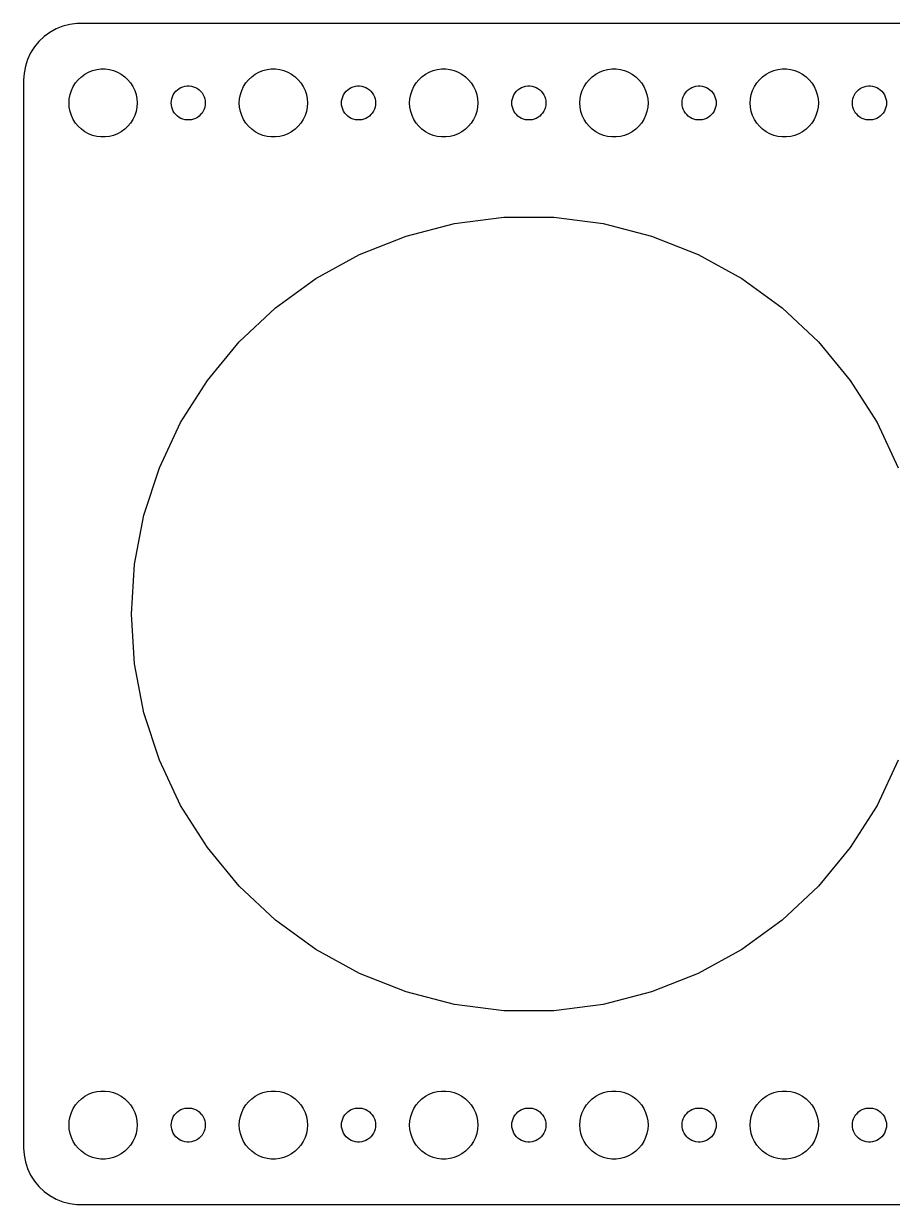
# Model space of a CAD drawing. Header units: metres. Extents: x -157 to 157, y 62 to 280.
# Drawn here: x -157 to -80.5, y 176 to 280 of the extents above; entities that cross this region are included whole.
import ezdxf

# ---------------------------------------------------------------- set-up
doc = ezdxf.new("R2010")
doc.units = ezdxf.units.M

msp = doc.modelspace()

# ---------------------------------------------------------------- linework, layer by layer
for p, q in [((-153.545, 279.755), (-154.129, 279.524)), ((-152.937, 279.911), (-153.545, 279.755)), ((-152.314, 279.99), (-152.937, 279.911)), ((152.314, 279.99), (-152.314, 279.99)), ((-155.187, 278.853), (-155.645, 278.423)), ((-154.679, 279.222), (-155.187, 278.853)), ((-154.129, 279.524), (-154.679, 279.222)), ((-156.045, 277.939), (-156.382, 277.409)), ((-155.645, 278.423), (-156.045, 277.939)), ((-156.649, 276.841), (-156.843, 276.243)), ((-156.382, 277.409), (-156.649, 276.841)), ((-156.961, 275.627), (-157, 275)), ((-156.843, 276.243), (-156.961, 275.627)), ((-151.607, 275.533), (-151.277, 275.714)), ((-151.277, 275.714), (-150.927, 275.853)), ((-150.927, 275.853), (-150.562, 275.947)), ((-150.562, 275.947), (-150.188, 275.994)), ((-150.188, 275.994), (-149.812, 275.994)), ((-149.812, 275.994), (-149.438, 275.947)), ((-149.438, 275.947), (-149.073, 275.853)), ((-149.073, 275.853), (-148.723, 275.714)), ((-148.723, 275.714), (-148.393, 275.533)), ((-136.607, 275.533), (-136.277, 275.714)), ((-136.277, 275.714), (-135.927, 275.853)), ((-135.927, 275.853), (-135.562, 275.947)), ((-135.562, 275.947), (-135.188, 275.994)), ((-135.188, 275.994), (-134.812, 275.994)), ((-134.812, 275.994), (-134.438, 275.947)), ((-134.438, 275.947), (-134.073, 275.853)), ((-134.073, 275.853), (-133.723, 275.714)), ((-133.723, 275.714), (-133.393, 275.533)), ((-121.607, 275.533), (-121.277, 275.714)), ((-121.277, 275.714), (-120.927, 275.853)), ((-120.927, 275.853), (-120.562, 275.947)), ((-120.562, 275.947), (-120.188, 275.994)), ((-120.188, 275.994), (-119.812, 275.994)), ((-119.812, 275.994), (-119.438, 275.947)), ((-119.438, 275.947), (-119.073, 275.853)), ((-119.073, 275.853), (-118.723, 275.714)), ((-118.723, 275.714), (-118.393, 275.533)), ((-106.607, 275.533), (-106.277, 275.714)), ((-106.277, 275.714), (-105.927, 275.853)), ((-105.927, 275.853), (-105.562, 275.947)), ((-105.562, 275.947), (-105.188, 275.994)), ((-105.188, 275.994), (-104.812, 275.994)), ((-104.812, 275.994), (-104.438, 275.947)), ((-104.438, 275.947), (-104.073, 275.853)), ((-104.073, 275.853), (-103.723, 275.714)), ((-103.723, 275.714), (-103.393, 275.533)), ((-91.6075, 275.533), (-91.2773, 275.714)), ((-91.2773, 275.714), (-90.927, 275.853)), ((-90.927, 275.853), (-90.5621, 275.947)), ((-90.5621, 275.947), (-90.1884, 275.994)), ((-90.1884, 275.994), (-89.8116, 275.994)), ((-89.8116, 275.994), (-89.4379, 275.947)), ((-89.4379, 275.947), (-89.073, 275.853)), ((-89.073, 275.853), (-88.7227, 275.714)), ((-88.7227, 275.714), (-88.3925, 275.533)), ((-157, 275), (-157, 181)), ((-152.629, 274.445), (-152.427, 274.763)), ((-152.427, 274.763), (-152.187, 275.054)), ((-152.187, 275.054), (-151.912, 275.312)), ((-151.912, 275.312), (-151.607, 275.533)), ((-148.393, 275.533), (-148.088, 275.312)), ((-148.088, 275.312), (-147.813, 275.054)), ((-147.813, 275.054), (-147.573, 274.763)), ((-147.573, 274.763), (-147.371, 274.445)), ((-137.629, 274.445), (-137.427, 274.763)), ((-137.427, 274.763), (-137.187, 275.054)), ((-137.187, 275.054), (-136.912, 275.312)), ((-136.912, 275.312), (-136.607, 275.533)), ((-133.393, 275.533), (-133.088, 275.312)), ((-133.088, 275.312), (-132.813, 275.054)), ((-132.813, 275.054), (-132.573, 274.763)), ((-132.573, 274.763), (-132.371, 274.445)), ((-122.629, 274.445), (-122.427, 274.763)), ((-122.427, 274.763), (-122.187, 275.054)), ((-122.187, 275.054), (-121.912, 275.312)), ((-121.912, 275.312), (-121.607, 275.533)), ((-118.393, 275.533), (-118.088, 275.312)), ((-118.088, 275.312), (-117.813, 275.054)), ((-117.813, 275.054), (-117.573, 274.763)), ((-117.573, 274.763), (-117.371, 274.445)), ((-107.629, 274.445), (-107.427, 274.763)), ((-107.427, 274.763), (-107.187, 275.054)), ((-107.187, 275.054), (-106.912, 275.312)), ((-106.912, 275.312), (-106.607, 275.533)), ((-103.393, 275.533), (-103.088, 275.312)), ((-103.088, 275.312), (-102.813, 275.054)), ((-102.813, 275.054), (-102.573, 274.763)), ((-102.573, 274.763), (-102.371, 274.445)), ((-92.6289, 274.445), (-92.427, 274.763)), ((-92.427, 274.763), (-92.1869, 275.054)), ((-92.1869, 275.054), (-91.9123, 275.312)), ((-91.9123, 275.312), (-91.6075, 275.533)), ((-88.3925, 275.533), (-88.0877, 275.312)), ((-88.0877, 275.312), (-87.8131, 275.054)), ((-87.8131, 275.054), (-87.573, 274.763)), ((-87.573, 274.763), (-87.3711, 274.445)), ((-152.976, 273.376), (-152.906, 273.746)), ((-152.906, 273.746), (-152.789, 274.104)), ((-152.789, 274.104), (-152.629, 274.445)), ((-147.371, 274.445), (-147.211, 274.104)), ((-147.211, 274.104), (-147.094, 273.746)), ((-147.094, 273.746), (-147.024, 273.376)), ((-143.953, 273.373), (-143.895, 273.552)), ((-143.895, 273.552), (-143.814, 273.723)), ((-143.814, 273.723), (-143.714, 273.882)), ((-143.714, 273.882), (-143.593, 274.027)), ((-143.593, 274.027), (-143.456, 274.156)), ((-143.456, 274.156), (-143.304, 274.266)), ((-143.304, 274.266), (-143.139, 274.357)), ((-143.139, 274.357), (-142.964, 274.427)), ((-142.964, 274.427), (-142.781, 274.473)), ((-142.781, 274.473), (-142.594, 274.497)), ((-142.594, 274.497), (-142.406, 274.497)), ((-142.406, 274.497), (-142.219, 274.473)), ((-142.219, 274.473), (-142.036, 274.427)), ((-142.036, 274.427), (-141.861, 274.357)), ((-141.861, 274.357), (-141.696, 274.266)), ((-141.696, 274.266), (-141.544, 274.156)), ((-141.544, 274.156), (-141.407, 274.027)), ((-141.407, 274.027), (-141.286, 273.882)), ((-141.286, 273.882), (-141.186, 273.723)), ((-141.186, 273.723), (-141.105, 273.552)), ((-141.105, 273.552), (-141.047, 273.373)), ((-137.976, 273.376), (-137.906, 273.746)), ((-137.906, 273.746), (-137.789, 274.104)), ((-137.789, 274.104), (-137.629, 274.445)), ((-132.371, 274.445), (-132.211, 274.104)), ((-132.211, 274.104), (-132.094, 273.746)), ((-132.094, 273.746), (-132.024, 273.376)), ((-128.953, 273.373), (-128.895, 273.552)), ((-128.895, 273.552), (-128.814, 273.723)), ((-128.814, 273.723), (-128.714, 273.882)), ((-128.714, 273.882), (-128.593, 274.027)), ((-128.593, 274.027), (-128.456, 274.156)), ((-128.456, 274.156), (-128.304, 274.266)), ((-128.304, 274.266), (-128.139, 274.357)), ((-128.139, 274.357), (-127.964, 274.427)), ((-127.964, 274.427), (-127.781, 274.473)), ((-127.781, 274.473), (-127.594, 274.497)), ((-127.594, 274.497), (-127.406, 274.497)), ((-127.406, 274.497), (-127.219, 274.473)), ((-127.219, 274.473), (-127.036, 274.427)), ((-127.036, 274.427), (-126.861, 274.357)), ((-126.861, 274.357), (-126.696, 274.266)), ((-126.696, 274.266), (-126.544, 274.156)), ((-126.544, 274.156), (-126.407, 274.027)), ((-126.407, 274.027), (-126.286, 273.882)), ((-126.286, 273.882), (-126.186, 273.723)), ((-126.186, 273.723), (-126.105, 273.552)), ((-126.105, 273.552), (-126.047, 273.373)), ((-122.976, 273.376), (-122.906, 273.746)), ((-122.906, 273.746), (-122.789, 274.104)), ((-122.789, 274.104), (-122.629, 274.445)), ((-117.371, 274.445), (-117.211, 274.104)), ((-117.211, 274.104), (-117.094, 273.746)), ((-117.094, 273.746), (-117.024, 273.376)), ((-113.953, 273.373), (-113.895, 273.552)), ((-113.895, 273.552), (-113.814, 273.723)), ((-113.814, 273.723), (-113.714, 273.882)), ((-113.714, 273.882), (-113.593, 274.027)), ((-113.593, 274.027), (-113.456, 274.156)), ((-113.456, 274.156), (-113.304, 274.266)), ((-113.304, 274.266), (-113.139, 274.357)), ((-113.139, 274.357), (-112.964, 274.427)), ((-112.964, 274.427), (-112.781, 274.473)), ((-112.781, 274.473), (-112.594, 274.497)), ((-112.594, 274.497), (-112.406, 274.497)), ((-112.406, 274.497), (-112.219, 274.473)), ((-112.219, 274.473), (-112.036, 274.427)), ((-112.036, 274.427), (-111.861, 274.357)), ((-111.861, 274.357), (-111.696, 274.266)), ((-111.696, 274.266), (-111.544, 274.156)), ((-111.544, 274.156), (-111.407, 274.027)), ((-111.407, 274.027), (-111.286, 273.882)), ((-111.286, 273.882), (-111.186, 273.723)), ((-111.186, 273.723), (-111.105, 273.552)), ((-111.105, 273.552), (-111.047, 273.373)), ((-107.976, 273.376), (-107.906, 273.746)), ((-107.906, 273.746), (-107.789, 274.104)), ((-107.789, 274.104), (-107.629, 274.445)), ((-102.371, 274.445), (-102.211, 274.104)), ((-102.211, 274.104), (-102.094, 273.746)), ((-102.094, 273.746), (-102.024, 273.376)), ((-98.9529, 273.373), (-98.8947, 273.552)), ((-98.8947, 273.552), (-98.8145, 273.723)), ((-98.8145, 273.723), (-98.7135, 273.882)), ((-98.7135, 273.882), (-98.5934, 274.027)), ((-98.5934, 274.027), (-98.4561, 274.156)), ((-98.4561, 274.156), (-98.3037, 274.266)), ((-98.3037, 274.266), (-98.1387, 274.357)), ((-98.1387, 274.357), (-97.9635, 274.427)), ((-97.9635, 274.427), (-97.7811, 274.473)), ((-97.7811, 274.473), (-97.5942, 274.497)), ((-97.5942, 274.497), (-97.4058, 274.497)), ((-97.4058, 274.497), (-97.2189, 274.473)), ((-97.2189, 274.473), (-97.0365, 274.427)), ((-97.0365, 274.427), (-96.8613, 274.357)), ((-96.8613, 274.357), (-96.6963, 274.266)), ((-96.6963, 274.266), (-96.5439, 274.156)), ((-96.5439, 274.156), (-96.4065, 274.027)), ((-96.4065, 274.027), (-96.2865, 273.882)), ((-96.2865, 273.882), (-96.1855, 273.723)), ((-96.1855, 273.723), (-96.1053, 273.552)), ((-96.1053, 273.552), (-96.0471, 273.373)), ((-92.9763, 273.376), (-92.9057, 273.746)), ((-92.9057, 273.746), (-92.7893, 274.104)), ((-92.7893, 274.104), (-92.6289, 274.445)), ((-87.3711, 274.445), (-87.2107, 274.104)), ((-87.2107, 274.104), (-87.0943, 273.746)), ((-87.0943, 273.746), (-87.0237, 273.376)), ((-83.9529, 273.373), (-83.8947, 273.552)), ((-83.8947, 273.552), (-83.8145, 273.723)), ((-83.8145, 273.723), (-83.7135, 273.882)), ((-83.7135, 273.882), (-83.5934, 274.027)), ((-83.5934, 274.027), (-83.4561, 274.156)), ((-83.4561, 274.156), (-83.3037, 274.266)), ((-83.3037, 274.266), (-83.1387, 274.357)), ((-83.1387, 274.357), (-82.9635, 274.427)), ((-82.9635, 274.427), (-82.7811, 274.473)), ((-82.7811, 274.473), (-82.5942, 274.497)), ((-82.5942, 274.497), (-82.4058, 274.497)), ((-82.4058, 274.497), (-82.2189, 274.473)), ((-82.2189, 274.473), (-82.0365, 274.427)), ((-82.0365, 274.427), (-81.8613, 274.357)), ((-81.8613, 274.357), (-81.6963, 274.266)), ((-81.6963, 274.266), (-81.5439, 274.156)), ((-81.5439, 274.156), (-81.4065, 274.027)), ((-81.4065, 274.027), (-81.2865, 273.882)), ((-81.2865, 273.882), (-81.1855, 273.723)), ((-81.1855, 273.723), (-81.1053, 273.552)), ((-81.1053, 273.552), (-81.0471, 273.373)), ((-153, 273), (-152.976, 273.376)), ((-152.976, 272.624), (-153, 273)), ((-152.906, 272.254), (-152.976, 272.624)), ((-147.024, 272.624), (-147.094, 272.254)), ((-147.024, 273.376), (-147, 273)), ((-147, 273), (-147.024, 272.624)), ((-144, 273), (-143.988, 273.188)), ((-143.988, 272.812), (-144, 273)), ((-143.988, 273.188), (-143.953, 273.373)), ((-143.953, 272.627), (-143.988, 272.812)), ((-143.895, 272.448), (-143.953, 272.627)), ((-143.814, 272.277), (-143.895, 272.448)), ((-141.105, 272.448), (-141.186, 272.277)), ((-141.047, 272.627), (-141.105, 272.448)), ((-141.047, 273.373), (-141.012, 273.188)), ((-141.012, 272.812), (-141.047, 272.627)), ((-141.012, 273.188), (-141, 273)), ((-141, 273), (-141.012, 272.812)), ((-138, 273), (-137.976, 273.376)), ((-137.976, 272.624), (-138, 273)), ((-137.906, 272.254), (-137.976, 272.624)), ((-132.024, 272.624), (-132.094, 272.254)), ((-132.024, 273.376), (-132, 273)), ((-132, 273), (-132.024, 272.624)), ((-129, 273), (-128.988, 273.188)), ((-128.988, 272.812), (-129, 273)), ((-128.988, 273.188), (-128.953, 273.373)), ((-128.953, 272.627), (-128.988, 272.812)), ((-128.895, 272.448), (-128.953, 272.627)), ((-128.814, 272.277), (-128.895, 272.448)), ((-126.105, 272.448), (-126.186, 272.277)), ((-126.047, 272.627), (-126.105, 272.448)), ((-126.047, 273.373), (-126.012, 273.188)), ((-126.012, 272.812), (-126.047, 272.627)), ((-126.012, 273.188), (-126, 273)), ((-126, 273), (-126.012, 272.812)), ((-123, 273), (-122.976, 273.376)), ((-122.976, 272.624), (-123, 273)), ((-122.906, 272.254), (-122.976, 272.624)), ((-117.024, 272.624), (-117.094, 272.254)), ((-117.024, 273.376), (-117, 273)), ((-117, 273), (-117.024, 272.624)), ((-114, 273), (-113.988, 273.188)), ((-113.988, 272.812), (-114, 273)), ((-113.988, 273.188), (-113.953, 273.373)), ((-113.953, 272.627), (-113.988, 272.812)), ((-113.895, 272.448), (-113.953, 272.627)), ((-113.814, 272.277), (-113.895, 272.448)), ((-111.105, 272.448), (-111.186, 272.277)), ((-111.047, 272.627), (-111.105, 272.448)), ((-111.047, 273.373), (-111.012, 273.188)), ((-111.012, 272.812), (-111.047, 272.627)), ((-111.012, 273.188), (-111, 273)), ((-111, 273), (-111.012, 272.812)), ((-108, 273), (-107.976, 273.376)), ((-107.976, 272.624), (-108, 273)), ((-107.906, 272.254), (-107.976, 272.624)), ((-102.024, 272.624), (-102.094, 272.254)), ((-102.024, 273.376), (-102, 273)), ((-102, 273), (-102.024, 272.624)), ((-99, 273), (-98.9882, 273.188)), ((-98.9882, 272.812), (-99, 273)), ((-98.9882, 273.188), (-98.9529, 273.373)), ((-98.9529, 272.627), (-98.9882, 272.812)), ((-98.8947, 272.448), (-98.9529, 272.627)), ((-98.8145, 272.277), (-98.8947, 272.448)), ((-96.1053, 272.448), (-96.1855, 272.277)), ((-96.0471, 272.627), (-96.1053, 272.448)), ((-96.0471, 273.373), (-96.0118, 273.188)), ((-96.0118, 272.812), (-96.0471, 272.627)), ((-96.0118, 273.188), (-96, 273)), ((-96, 273), (-96.0118, 272.812)), ((-93, 273), (-92.9763, 273.376)), ((-92.9763, 272.624), (-93, 273)), ((-92.9057, 272.254), (-92.9763, 272.624)), ((-87.0237, 272.624), (-87.0943, 272.254)), ((-87.0237, 273.376), (-87, 273)), ((-87, 273), (-87.0237, 272.624)), ((-84, 273), (-83.9882, 273.188)), ((-83.9882, 272.812), (-84, 273)), ((-83.9882, 273.188), (-83.9529, 273.373)), ((-83.9529, 272.627), (-83.9882, 272.812)), ((-83.8947, 272.448), (-83.9529, 272.627)), ((-83.8145, 272.277), (-83.8947, 272.448)), ((-81.1053, 272.448), (-81.1855, 272.277)), ((-81.0471, 272.627), (-81.1053, 272.448)), ((-81.0471, 273.373), (-81.0118, 273.188)), ((-81.0118, 272.812), (-81.0471, 272.627)), ((-81.0118, 273.188), (-81, 273)), ((-81, 273), (-81.0118, 272.812)), ((-152.789, 271.896), (-152.906, 272.254)), ((-152.629, 271.555), (-152.789, 271.896)), ((-152.427, 271.237), (-152.629, 271.555)), ((-147.371, 271.555), (-147.573, 271.237)), ((-147.211, 271.896), (-147.371, 271.555)), ((-147.094, 272.254), (-147.211, 271.896)), ((-143.714, 272.118), (-143.814, 272.277)), ((-143.593, 271.973), (-143.714, 272.118)), ((-143.456, 271.844), (-143.593, 271.973)), ((-143.304, 271.734), (-143.456, 271.844)), ((-143.139, 271.643), (-143.304, 271.734)), ((-142.964, 271.573), (-143.139, 271.643)), ((-142.781, 271.527), (-142.964, 271.573)), ((-142.594, 271.503), (-142.781, 271.527)), ((-142.406, 271.503), (-142.594, 271.503)), ((-142.219, 271.527), (-142.406, 271.503)), ((-142.036, 271.573), (-142.219, 271.527)), ((-141.861, 271.643), (-142.036, 271.573)), ((-141.696, 271.734), (-141.861, 271.643)), ((-141.544, 271.844), (-141.696, 271.734)), ((-141.407, 271.973), (-141.544, 271.844)), ((-141.286, 272.118), (-141.407, 271.973)), ((-141.186, 272.277), (-141.286, 272.118)), ((-137.789, 271.896), (-137.906, 272.254)), ((-137.629, 271.555), (-137.789, 271.896)), ((-137.427, 271.237), (-137.629, 271.555)), ((-132.371, 271.555), (-132.573, 271.237)), ((-132.211, 271.896), (-132.371, 271.555)), ((-132.094, 272.254), (-132.211, 271.896)), ((-128.714, 272.118), (-128.814, 272.277)), ((-128.593, 271.973), (-128.714, 272.118)), ((-128.456, 271.844), (-128.593, 271.973)), ((-128.304, 271.734), (-128.456, 271.844)), ((-128.139, 271.643), (-128.304, 271.734)), ((-127.964, 271.573), (-128.139, 271.643)), ((-127.781, 271.527), (-127.964, 271.573)), ((-127.594, 271.503), (-127.781, 271.527)), ((-127.406, 271.503), (-127.594, 271.503)), ((-127.219, 271.527), (-127.406, 271.503)), ((-127.036, 271.573), (-127.219, 271.527)), ((-126.861, 271.643), (-127.036, 271.573)), ((-126.696, 271.734), (-126.861, 271.643)), ((-126.544, 271.844), (-126.696, 271.734)), ((-126.407, 271.973), (-126.544, 271.844)), ((-126.286, 272.118), (-126.407, 271.973)), ((-126.186, 272.277), (-126.286, 272.118)), ((-122.789, 271.896), (-122.906, 272.254)), ((-122.629, 271.555), (-122.789, 271.896)), ((-122.427, 271.237), (-122.629, 271.555)), ((-117.371, 271.555), (-117.573, 271.237)), ((-117.211, 271.896), (-117.371, 271.555)), ((-117.094, 272.254), (-117.211, 271.896)), ((-113.714, 272.118), (-113.814, 272.277)), ((-113.593, 271.973), (-113.714, 272.118)), ((-113.456, 271.844), (-113.593, 271.973)), ((-113.304, 271.734), (-113.456, 271.844)), ((-113.139, 271.643), (-113.304, 271.734)), ((-112.964, 271.573), (-113.139, 271.643)), ((-112.781, 271.527), (-112.964, 271.573)), ((-112.594, 271.503), (-112.781, 271.527)), ((-112.406, 271.503), (-112.594, 271.503)), ((-112.219, 271.527), (-112.406, 271.503)), ((-112.036, 271.573), (-112.219, 271.527)), ((-111.861, 271.643), (-112.036, 271.573)), ((-111.696, 271.734), (-111.861, 271.643)), ((-111.544, 271.844), (-111.696, 271.734)), ((-111.407, 271.973), (-111.544, 271.844)), ((-111.286, 272.118), (-111.407, 271.973)), ((-111.186, 272.277), (-111.286, 272.118)), ((-107.789, 271.896), (-107.906, 272.254)), ((-107.629, 271.555), (-107.789, 271.896)), ((-107.427, 271.237), (-107.629, 271.555)), ((-102.371, 271.555), (-102.573, 271.237)), ((-102.211, 271.896), (-102.371, 271.555)), ((-102.094, 272.254), (-102.211, 271.896)), ((-98.7135, 272.118), (-98.8145, 272.277)), ((-98.5934, 271.973), (-98.7135, 272.118)), ((-98.4561, 271.844), (-98.5934, 271.973)), ((-98.3037, 271.734), (-98.4561, 271.844)), ((-98.1387, 271.643), (-98.3037, 271.734)), ((-97.9635, 271.573), (-98.1387, 271.643)), ((-97.7811, 271.527), (-97.9635, 271.573)), ((-97.5942, 271.503), (-97.7811, 271.527)), ((-97.4058, 271.503), (-97.5942, 271.503)), ((-97.2189, 271.527), (-97.4058, 271.503)), ((-97.0365, 271.573), (-97.2189, 271.527)), ((-96.8613, 271.643), (-97.0365, 271.573)), ((-96.6963, 271.734), (-96.8613, 271.643)), ((-96.5439, 271.844), (-96.6963, 271.734)), ((-96.4065, 271.973), (-96.5439, 271.844)), ((-96.2865, 272.118), (-96.4065, 271.973)), ((-96.1855, 272.277), (-96.2865, 272.118)), ((-92.7893, 271.896), (-92.9057, 272.254)), ((-92.6289, 271.555), (-92.7893, 271.896)), ((-92.427, 271.237), (-92.6289, 271.555)), ((-87.3711, 271.555), (-87.573, 271.237)), ((-87.2107, 271.896), (-87.3711, 271.555)), ((-87.0943, 272.254), (-87.2107, 271.896)), ((-83.7135, 272.118), (-83.8145, 272.277)), ((-83.5934, 271.973), (-83.7135, 272.118)), ((-83.4561, 271.844), (-83.5934, 271.973)), ((-83.3037, 271.734), (-83.4561, 271.844)), ((-83.1387, 271.643), (-83.3037, 271.734)), ((-82.9635, 271.573), (-83.1387, 271.643)), ((-82.7811, 271.527), (-82.9635, 271.573)), ((-82.5942, 271.503), (-82.7811, 271.527)), ((-82.4058, 271.503), (-82.5942, 271.503)), ((-82.2189, 271.527), (-82.4058, 271.503)), ((-82.0365, 271.573), (-82.2189, 271.527)), ((-81.8613, 271.643), (-82.0365, 271.573)), ((-81.6963, 271.734), (-81.8613, 271.643)), ((-81.5439, 271.844), (-81.6963, 271.734)), ((-81.4065, 271.973), (-81.5439, 271.844)), ((-81.2865, 272.118), (-81.4065, 271.973)), ((-81.1855, 272.277), (-81.2865, 272.118)), ((-152.187, 270.946), (-152.427, 271.237)), ((-151.912, 270.688), (-152.187, 270.946)), ((-151.607, 270.467), (-151.912, 270.688)), ((-151.277, 270.286), (-151.607, 270.467)), ((-148.393, 270.467), (-148.723, 270.286)), ((-148.088, 270.688), (-148.393, 270.467)), ((-147.813, 270.946), (-148.088, 270.688)), ((-147.573, 271.237), (-147.813, 270.946)), ((-137.187, 270.946), (-137.427, 271.237)), ((-136.912, 270.688), (-137.187, 270.946)), ((-136.607, 270.467), (-136.912, 270.688)), ((-136.277, 270.286), (-136.607, 270.467)), ((-133.393, 270.467), (-133.723, 270.286)), ((-133.088, 270.688), (-133.393, 270.467)), ((-132.813, 270.946), (-133.088, 270.688)), ((-132.573, 271.237), (-132.813, 270.946)), ((-122.187, 270.946), (-122.427, 271.237)), ((-121.912, 270.688), (-122.187, 270.946)), ((-121.607, 270.467), (-121.912, 270.688)), ((-121.277, 270.286), (-121.607, 270.467)), ((-118.393, 270.467), (-118.723, 270.286)), ((-118.088, 270.688), (-118.393, 270.467)), ((-117.813, 270.946), (-118.088, 270.688)), ((-117.573, 271.237), (-117.813, 270.946)), ((-107.187, 270.946), (-107.427, 271.237)), ((-106.912, 270.688), (-107.187, 270.946)), ((-106.607, 270.467), (-106.912, 270.688)), ((-106.277, 270.286), (-106.607, 270.467)), ((-103.393, 270.467), (-103.723, 270.286)), ((-103.088, 270.688), (-103.393, 270.467)), ((-102.813, 270.946), (-103.088, 270.688)), ((-102.573, 271.237), (-102.813, 270.946)), ((-92.1869, 270.946), (-92.427, 271.237)), ((-91.9123, 270.688), (-92.1869, 270.946)), ((-91.6075, 270.467), (-91.9123, 270.688)), ((-91.2773, 270.286), (-91.6075, 270.467)), ((-88.3925, 270.467), (-88.7227, 270.286)), ((-88.0877, 270.688), (-88.3925, 270.467)), ((-87.8131, 270.946), (-88.0877, 270.688)), ((-87.573, 271.237), (-87.8131, 270.946)), ((-150.927, 270.147), (-151.277, 270.286)), ((-150.562, 270.053), (-150.927, 270.147)), ((-150.188, 270.006), (-150.562, 270.053)), ((-149.812, 270.006), (-150.188, 270.006)), ((-149.438, 270.053), (-149.812, 270.006)), ((-149.073, 270.147), (-149.438, 270.053)), ((-148.723, 270.286), (-149.073, 270.147)), ((-135.927, 270.147), (-136.277, 270.286)), ((-135.562, 270.053), (-135.927, 270.147)), ((-135.188, 270.006), (-135.562, 270.053)), ((-134.812, 270.006), (-135.188, 270.006)), ((-134.438, 270.053), (-134.812, 270.006)), ((-134.073, 270.147), (-134.438, 270.053)), ((-133.723, 270.286), (-134.073, 270.147)), ((-120.927, 270.147), (-121.277, 270.286)), ((-120.562, 270.053), (-120.927, 270.147)), ((-120.188, 270.006), (-120.562, 270.053)), ((-119.812, 270.006), (-120.188, 270.006)), ((-119.438, 270.053), (-119.812, 270.006)), ((-119.073, 270.147), (-119.438, 270.053)), ((-118.723, 270.286), (-119.073, 270.147)), ((-105.927, 270.147), (-106.277, 270.286)), ((-105.562, 270.053), (-105.927, 270.147)), ((-105.188, 270.006), (-105.562, 270.053)), ((-104.812, 270.006), (-105.188, 270.006)), ((-104.438, 270.053), (-104.812, 270.006)), ((-104.073, 270.147), (-104.438, 270.053)), ((-103.723, 270.286), (-104.073, 270.147)), ((-90.927, 270.147), (-91.2773, 270.286)), ((-90.5621, 270.053), (-90.927, 270.147)), ((-90.1884, 270.006), (-90.5621, 270.053)), ((-89.8116, 270.006), (-90.1884, 270.006)), ((-89.4379, 270.053), (-89.8116, 270.006)), ((-89.073, 270.147), (-89.4379, 270.053)), ((-88.7227, 270.286), (-89.073, 270.147)), ((-123.316, 261.287), (-119.058, 262.38)), ((-119.058, 262.38), (-114.698, 262.931)), ((-114.698, 262.931), (-110.302, 262.931)), ((-110.302, 262.931), (-105.942, 262.38)), ((-105.942, 262.38), (-101.684, 261.287)), ((-127.402, 259.669), (-123.316, 261.287)), ((-101.684, 261.287), (-97.5977, 259.669)), ((-131.254, 257.551), (-127.402, 259.669)), ((-97.5977, 259.669), (-93.7461, 257.551)), ((-134.81, 254.968), (-131.254, 257.551)), ((-93.7461, 257.551), (-90.1902, 254.968)), ((-138.014, 251.959), (-134.81, 254.968)), ((-90.1902, 254.968), (-86.9861, 251.959)), ((-140.816, 248.572), (-138.014, 251.959)), ((-86.9861, 251.959), (-84.1844, 248.572)), ((-143.171, 244.861), (-140.816, 248.572)), ((-84.1844, 248.572), (-81.8293, 244.861)), ((-145.042, 240.884), (-143.171, 244.861)), ((-81.8293, 244.861), (-79.9578, 240.884)), ((-146.4, 236.704), (-145.042, 240.884)), ((-147.224, 232.387), (-146.4, 236.704)), ((-147.5, 228), (-147.224, 232.387)), ((-147.224, 223.613), (-147.5, 228)), ((-146.4, 219.296), (-147.224, 223.613)), ((-145.042, 215.116), (-146.4, 219.296)), ((-143.171, 211.139), (-145.042, 215.116)), ((-79.9578, 215.116), (-81.8293, 211.139)), ((-140.816, 207.428), (-143.171, 211.139)), ((-81.8293, 211.139), (-84.1844, 207.428)), ((-138.014, 204.041), (-140.816, 207.428)), ((-84.1844, 207.428), (-86.9861, 204.041)), ((-134.81, 201.032), (-138.014, 204.041)), ((-86.9861, 204.041), (-90.1902, 201.032)), ((-131.254, 198.449), (-134.81, 201.032)), ((-90.1902, 201.032), (-93.7461, 198.449)), ((-127.402, 196.331), (-131.254, 198.449)), ((-93.7461, 198.449), (-97.5977, 196.331)), ((-123.316, 194.713), (-127.402, 196.331)), ((-97.5977, 196.331), (-101.684, 194.713)), ((-119.058, 193.62), (-123.316, 194.713)), ((-101.684, 194.713), (-105.942, 193.62)), ((-114.698, 193.069), (-119.058, 193.62)), ((-105.942, 193.62), (-110.302, 193.069)), ((-110.302, 193.069), (-114.698, 193.069)), ((-152.187, 185.054), (-151.912, 185.312)), ((-151.912, 185.312), (-151.607, 185.533)), ((-151.607, 185.533), (-151.277, 185.714)), ((-151.277, 185.714), (-150.927, 185.853)), ((-150.927, 185.853), (-150.562, 185.947)), ((-150.562, 185.947), (-150.188, 185.994)), ((-150.188, 185.994), (-149.812, 185.994)), ((-149.812, 185.994), (-149.438, 185.947)), ((-149.438, 185.947), (-149.073, 185.853)), ((-149.073, 185.853), (-148.723, 185.714)), ((-148.723, 185.714), (-148.393, 185.533)), ((-148.393, 185.533), (-148.088, 185.312)), ((-148.088, 185.312), (-147.813, 185.054)), ((-137.187, 185.054), (-136.912, 185.312)), ((-136.912, 185.312), (-136.607, 185.533)), ((-136.607, 185.533), (-136.277, 185.714)), ((-136.277, 185.714), (-135.927, 185.853)), ((-135.927, 185.853), (-135.562, 185.947)), ((-135.562, 185.947), (-135.188, 185.994)), ((-135.188, 185.994), (-134.812, 185.994)), ((-134.812, 185.994), (-134.438, 185.947)), ((-134.438, 185.947), (-134.073, 185.853)), ((-134.073, 185.853), (-133.723, 185.714)), ((-133.723, 185.714), (-133.393, 185.533)), ((-133.393, 185.533), (-133.088, 185.312)), ((-133.088, 185.312), (-132.813, 185.054)), ((-122.187, 185.054), (-121.912, 185.312)), ((-121.912, 185.312), (-121.607, 185.533)), ((-121.607, 185.533), (-121.277, 185.714)), ((-121.277, 185.714), (-120.927, 185.853)), ((-120.927, 185.853), (-120.562, 185.947)), ((-120.562, 185.947), (-120.188, 185.994)), ((-120.188, 185.994), (-119.812, 185.994)), ((-119.812, 185.994), (-119.438, 185.947)), ((-119.438, 185.947), (-119.073, 185.853)), ((-119.073, 185.853), (-118.723, 185.714)), ((-118.723, 185.714), (-118.393, 185.533)), ((-118.393, 185.533), (-118.088, 185.312)), ((-118.088, 185.312), (-117.813, 185.054)), ((-107.187, 185.054), (-106.912, 185.312)), ((-106.912, 185.312), (-106.607, 185.533)), ((-106.607, 185.533), (-106.277, 185.714)), ((-106.277, 185.714), (-105.927, 185.853)), ((-105.927, 185.853), (-105.562, 185.947)), ((-105.562, 185.947), (-105.188, 185.994)), ((-105.188, 185.994), (-104.812, 185.994)), ((-104.812, 185.994), (-104.438, 185.947)), ((-104.438, 185.947), (-104.073, 185.853)), ((-104.073, 185.853), (-103.723, 185.714)), ((-103.723, 185.714), (-103.393, 185.533)), ((-103.393, 185.533), (-103.088, 185.312)), ((-103.088, 185.312), (-102.813, 185.054)), ((-92.1869, 185.054), (-91.9123, 185.312)), ((-91.9123, 185.312), (-91.6075, 185.533)), ((-91.6075, 185.533), (-91.2773, 185.714)), ((-91.2773, 185.714), (-90.927, 185.853)), ((-90.927, 185.853), (-90.5621, 185.947)), ((-90.5621, 185.947), (-90.1884, 185.994)), ((-90.1884, 185.994), (-89.8116, 185.994)), ((-89.8116, 185.994), (-89.4379, 185.947)), ((-89.4379, 185.947), (-89.073, 185.853)), ((-89.073, 185.853), (-88.7227, 185.714)), ((-88.7227, 185.714), (-88.3925, 185.533)), ((-88.3925, 185.533), (-88.0877, 185.312)), ((-88.0877, 185.312), (-87.8131, 185.054)), ((-152.906, 183.746), (-152.789, 184.104)), ((-152.789, 184.104), (-152.629, 184.445)), ((-152.629, 184.445), (-152.427, 184.763)), ((-152.427, 184.763), (-152.187, 185.054)), ((-147.813, 185.054), (-147.573, 184.763)), ((-147.573, 184.763), (-147.371, 184.445)), ((-147.371, 184.445), (-147.211, 184.104)), ((-147.211, 184.104), (-147.094, 183.746)), ((-143.593, 184.027), (-143.456, 184.156)), ((-143.456, 184.156), (-143.304, 184.266)), ((-143.304, 184.266), (-143.139, 184.357)), ((-143.139, 184.357), (-142.964, 184.427)), ((-142.964, 184.427), (-142.781, 184.473)), ((-142.781, 184.473), (-142.594, 184.497)), ((-142.594, 184.497), (-142.406, 184.497)), ((-142.406, 184.497), (-142.219, 184.473)), ((-142.219, 184.473), (-142.036, 184.427)), ((-142.036, 184.427), (-141.861, 184.357)), ((-141.861, 184.357), (-141.696, 184.266)), ((-141.696, 184.266), (-141.544, 184.156)), ((-141.544, 184.156), (-141.407, 184.027)), ((-137.906, 183.746), (-137.789, 184.104)), ((-137.789, 184.104), (-137.629, 184.445)), ((-137.629, 184.445), (-137.427, 184.763)), ((-137.427, 184.763), (-137.187, 185.054)), ((-132.813, 185.054), (-132.573, 184.763)), ((-132.573, 184.763), (-132.371, 184.445)), ((-132.371, 184.445), (-132.211, 184.104)), ((-132.211, 184.104), (-132.094, 183.746)), ((-128.593, 184.027), (-128.456, 184.156)), ((-128.456, 184.156), (-128.304, 184.266)), ((-128.304, 184.266), (-128.139, 184.357)), ((-128.139, 184.357), (-127.964, 184.427)), ((-127.964, 184.427), (-127.781, 184.473)), ((-127.781, 184.473), (-127.594, 184.497)), ((-127.594, 184.497), (-127.406, 184.497)), ((-127.406, 184.497), (-127.219, 184.473)), ((-127.219, 184.473), (-127.036, 184.427)), ((-127.036, 184.427), (-126.861, 184.357)), ((-126.861, 184.357), (-126.696, 184.266)), ((-126.696, 184.266), (-126.544, 184.156)), ((-126.544, 184.156), (-126.407, 184.027)), ((-122.906, 183.746), (-122.789, 184.104)), ((-122.789, 184.104), (-122.629, 184.445)), ((-122.629, 184.445), (-122.427, 184.763)), ((-122.427, 184.763), (-122.187, 185.054)), ((-117.813, 185.054), (-117.573, 184.763)), ((-117.573, 184.763), (-117.371, 184.445)), ((-117.371, 184.445), (-117.211, 184.104)), ((-117.211, 184.104), (-117.094, 183.746)), ((-113.593, 184.027), (-113.456, 184.156)), ((-113.456, 184.156), (-113.304, 184.266)), ((-113.304, 184.266), (-113.139, 184.357)), ((-113.139, 184.357), (-112.964, 184.427)), ((-112.964, 184.427), (-112.781, 184.473)), ((-112.781, 184.473), (-112.594, 184.497)), ((-112.594, 184.497), (-112.406, 184.497)), ((-112.406, 184.497), (-112.219, 184.473)), ((-112.219, 184.473), (-112.036, 184.427)), ((-112.036, 184.427), (-111.861, 184.357)), ((-111.861, 184.357), (-111.696, 184.266)), ((-111.696, 184.266), (-111.544, 184.156)), ((-111.544, 184.156), (-111.407, 184.027)), ((-107.906, 183.746), (-107.789, 184.104)), ((-107.789, 184.104), (-107.629, 184.445)), ((-107.629, 184.445), (-107.427, 184.763)), ((-107.427, 184.763), (-107.187, 185.054)), ((-102.813, 185.054), (-102.573, 184.763)), ((-102.573, 184.763), (-102.371, 184.445)), ((-102.371, 184.445), (-102.211, 184.104)), ((-102.211, 184.104), (-102.094, 183.746)), ((-98.5934, 184.027), (-98.4561, 184.156)), ((-98.4561, 184.156), (-98.3037, 184.266)), ((-98.3037, 184.266), (-98.1387, 184.357)), ((-98.1387, 184.357), (-97.9635, 184.427)), ((-97.9635, 184.427), (-97.7811, 184.473)), ((-97.7811, 184.473), (-97.5942, 184.497)), ((-97.5942, 184.497), (-97.4058, 184.497)), ((-97.4058, 184.497), (-97.2189, 184.473)), ((-97.2189, 184.473), (-97.0365, 184.427)), ((-97.0365, 184.427), (-96.8613, 184.357)), ((-96.8613, 184.357), (-96.6963, 184.266)), ((-96.6963, 184.266), (-96.5439, 184.156)), ((-96.5439, 184.156), (-96.4065, 184.027)), ((-92.9057, 183.746), (-92.7893, 184.104)), ((-92.7893, 184.104), (-92.6289, 184.445)), ((-92.6289, 184.445), (-92.427, 184.763)), ((-92.427, 184.763), (-92.1869, 185.054)), ((-87.8131, 185.054), (-87.573, 184.763)), ((-87.573, 184.763), (-87.3711, 184.445)), ((-87.3711, 184.445), (-87.2107, 184.104)), ((-87.2107, 184.104), (-87.0943, 183.746)), ((-83.5934, 184.027), (-83.4561, 184.156)), ((-83.4561, 184.156), (-83.3037, 184.266)), ((-83.3037, 184.266), (-83.1387, 184.357)), ((-83.1387, 184.357), (-82.9635, 184.427)), ((-82.9635, 184.427), (-82.7811, 184.473)), ((-82.7811, 184.473), (-82.5942, 184.497)), ((-82.5942, 184.497), (-82.4058, 184.497)), ((-82.4058, 184.497), (-82.2189, 184.473)), ((-82.2189, 184.473), (-82.0365, 184.427)), ((-82.0365, 184.427), (-81.8613, 184.357)), ((-81.8613, 184.357), (-81.6963, 184.266)), ((-81.6963, 184.266), (-81.5439, 184.156)), ((-81.5439, 184.156), (-81.4065, 184.027)), ((-153, 183), (-152.976, 183.376)), ((-152.976, 183.376), (-152.906, 183.746)), ((-147.094, 183.746), (-147.024, 183.376)), ((-147.024, 183.376), (-147, 183)), ((-144, 183), (-143.988, 183.188)), ((-143.988, 183.188), (-143.953, 183.373)), ((-143.953, 183.373), (-143.895, 183.552)), ((-143.895, 183.552), (-143.814, 183.723)), ((-143.814, 183.723), (-143.714, 183.882)), ((-143.714, 183.882), (-143.593, 184.027)), ((-141.407, 184.027), (-141.286, 183.882)), ((-141.286, 183.882), (-141.186, 183.723)), ((-141.186, 183.723), (-141.105, 183.552)), ((-141.105, 183.552), (-141.047, 183.373)), ((-141.047, 183.373), (-141.012, 183.188)), ((-141.012, 183.188), (-141, 183)), ((-138, 183), (-137.976, 183.376)), ((-137.976, 183.376), (-137.906, 183.746)), ((-132.094, 183.746), (-132.024, 183.376)), ((-132.024, 183.376), (-132, 183)), ((-129, 183), (-128.988, 183.188)), ((-128.988, 183.188), (-128.953, 183.373)), ((-128.953, 183.373), (-128.895, 183.552)), ((-128.895, 183.552), (-128.814, 183.723)), ((-128.814, 183.723), (-128.714, 183.882)), ((-128.714, 183.882), (-128.593, 184.027)), ((-126.407, 184.027), (-126.286, 183.882)), ((-126.286, 183.882), (-126.186, 183.723)), ((-126.186, 183.723), (-126.105, 183.552)), ((-126.105, 183.552), (-126.047, 183.373)), ((-126.047, 183.373), (-126.012, 183.188)), ((-126.012, 183.188), (-126, 183)), ((-123, 183), (-122.976, 183.376)), ((-122.976, 183.376), (-122.906, 183.746)), ((-117.094, 183.746), (-117.024, 183.376)), ((-117.024, 183.376), (-117, 183)), ((-114, 183), (-113.988, 183.188)), ((-113.988, 183.188), (-113.953, 183.373)), ((-113.953, 183.373), (-113.895, 183.552)), ((-113.895, 183.552), (-113.814, 183.723)), ((-113.814, 183.723), (-113.714, 183.882)), ((-113.714, 183.882), (-113.593, 184.027)), ((-111.407, 184.027), (-111.286, 183.882)), ((-111.286, 183.882), (-111.186, 183.723)), ((-111.186, 183.723), (-111.105, 183.552)), ((-111.105, 183.552), (-111.047, 183.373)), ((-111.047, 183.373), (-111.012, 183.188)), ((-111.012, 183.188), (-111, 183)), ((-108, 183), (-107.976, 183.376)), ((-107.976, 183.376), (-107.906, 183.746)), ((-102.094, 183.746), (-102.024, 183.376)), ((-102.024, 183.376), (-102, 183)), ((-99, 183), (-98.9882, 183.188)), ((-98.9882, 183.188), (-98.9529, 183.373)), ((-98.9529, 183.373), (-98.8947, 183.552)), ((-98.8947, 183.552), (-98.8145, 183.723)), ((-98.8145, 183.723), (-98.7135, 183.882)), ((-98.7135, 183.882), (-98.5934, 184.027)), ((-96.4065, 184.027), (-96.2865, 183.882)), ((-96.2865, 183.882), (-96.1855, 183.723)), ((-96.1855, 183.723), (-96.1053, 183.552)), ((-96.1053, 183.552), (-96.0471, 183.373)), ((-96.0471, 183.373), (-96.0118, 183.188)), ((-96.0118, 183.188), (-96, 183)), ((-93, 183), (-92.9763, 183.376)), ((-92.9763, 183.376), (-92.9057, 183.746)), ((-87.0943, 183.746), (-87.0237, 183.376)), ((-87.0237, 183.376), (-87, 183)), ((-84, 183), (-83.9882, 183.188)), ((-83.9882, 183.188), (-83.9529, 183.373)), ((-83.9529, 183.373), (-83.8947, 183.552)), ((-83.8947, 183.552), (-83.8145, 183.723)), ((-83.8145, 183.723), (-83.7135, 183.882)), ((-83.7135, 183.882), (-83.5934, 184.027)), ((-81.4065, 184.027), (-81.2865, 183.882)), ((-81.2865, 183.882), (-81.1855, 183.723)), ((-81.1855, 183.723), (-81.1053, 183.552)), ((-81.1053, 183.552), (-81.0471, 183.373)), ((-81.0471, 183.373), (-81.0118, 183.188)), ((-81.0118, 183.188), (-81, 183)), ((-152.976, 182.624), (-153, 183)), ((-152.906, 182.254), (-152.976, 182.624)), ((-152.789, 181.896), (-152.906, 182.254)), ((-147.094, 182.254), (-147.211, 181.896)), ((-147.024, 182.624), (-147.094, 182.254)), ((-147, 183), (-147.024, 182.624)), ((-143.988, 182.812), (-144, 183)), ((-143.953, 182.627), (-143.988, 182.812)), ((-143.895, 182.448), (-143.953, 182.627)), ((-143.814, 182.277), (-143.895, 182.448)), ((-143.714, 182.118), (-143.814, 182.277)), ((-143.593, 181.973), (-143.714, 182.118)), ((-143.456, 181.844), (-143.593, 181.973)), ((-141.407, 181.973), (-141.544, 181.844)), ((-141.286, 182.118), (-141.407, 181.973)), ((-141.186, 182.277), (-141.286, 182.118)), ((-141.105, 182.448), (-141.186, 182.277)), ((-141.047, 182.627), (-141.105, 182.448)), ((-141.012, 182.812), (-141.047, 182.627)), ((-141, 183), (-141.012, 182.812)), ((-137.976, 182.624), (-138, 183)), ((-137.906, 182.254), (-137.976, 182.624)), ((-137.789, 181.896), (-137.906, 182.254)), ((-132.094, 182.254), (-132.211, 181.896)), ((-132.024, 182.624), (-132.094, 182.254)), ((-132, 183), (-132.024, 182.624)), ((-128.988, 182.812), (-129, 183)), ((-128.953, 182.627), (-128.988, 182.812)), ((-128.895, 182.448), (-128.953, 182.627)), ((-128.814, 182.277), (-128.895, 182.448)), ((-128.714, 182.118), (-128.814, 182.277)), ((-128.593, 181.973), (-128.714, 182.118)), ((-128.456, 181.844), (-128.593, 181.973)), ((-126.407, 181.973), (-126.544, 181.844)), ((-126.286, 182.118), (-126.407, 181.973)), ((-126.186, 182.277), (-126.286, 182.118)), ((-126.105, 182.448), (-126.186, 182.277)), ((-126.047, 182.627), (-126.105, 182.448)), ((-126.012, 182.812), (-126.047, 182.627)), ((-126, 183), (-126.012, 182.812)), ((-122.976, 182.624), (-123, 183)), ((-122.906, 182.254), (-122.976, 182.624)), ((-122.789, 181.896), (-122.906, 182.254)), ((-117.094, 182.254), (-117.211, 181.896)), ((-117.024, 182.624), (-117.094, 182.254)), ((-117, 183), (-117.024, 182.624)), ((-113.988, 182.812), (-114, 183)), ((-113.953, 182.627), (-113.988, 182.812)), ((-113.895, 182.448), (-113.953, 182.627)), ((-113.814, 182.277), (-113.895, 182.448)), ((-113.714, 182.118), (-113.814, 182.277)), ((-113.593, 181.973), (-113.714, 182.118)), ((-113.456, 181.844), (-113.593, 181.973)), ((-111.407, 181.973), (-111.544, 181.844)), ((-111.286, 182.118), (-111.407, 181.973)), ((-111.186, 182.277), (-111.286, 182.118)), ((-111.105, 182.448), (-111.186, 182.277)), ((-111.047, 182.627), (-111.105, 182.448)), ((-111.012, 182.812), (-111.047, 182.627)), ((-111, 183), (-111.012, 182.812)), ((-107.976, 182.624), (-108, 183)), ((-107.906, 182.254), (-107.976, 182.624)), ((-107.789, 181.896), (-107.906, 182.254)), ((-102.094, 182.254), (-102.211, 181.896)), ((-102.024, 182.624), (-102.094, 182.254)), ((-102, 183), (-102.024, 182.624)), ((-98.9882, 182.812), (-99, 183)), ((-98.9529, 182.627), (-98.9882, 182.812)), ((-98.8947, 182.448), (-98.9529, 182.627)), ((-98.8145, 182.277), (-98.8947, 182.448)), ((-98.7135, 182.118), (-98.8145, 182.277)), ((-98.5934, 181.973), (-98.7135, 182.118)), ((-98.4561, 181.844), (-98.5934, 181.973)), ((-96.4065, 181.973), (-96.5439, 181.844)), ((-96.2865, 182.118), (-96.4065, 181.973)), ((-96.1855, 182.277), (-96.2865, 182.118)), ((-96.1053, 182.448), (-96.1855, 182.277)), ((-96.0471, 182.627), (-96.1053, 182.448)), ((-96.0118, 182.812), (-96.0471, 182.627)), ((-96, 183), (-96.0118, 182.812)), ((-92.9763, 182.624), (-93, 183)), ((-92.9057, 182.254), (-92.9763, 182.624)), ((-92.7893, 181.896), (-92.9057, 182.254)), ((-87.0943, 182.254), (-87.2107, 181.896)), ((-87.0237, 182.624), (-87.0943, 182.254)), ((-87, 183), (-87.0237, 182.624)), ((-83.9882, 182.812), (-84, 183)), ((-83.9529, 182.627), (-83.9882, 182.812)), ((-83.8947, 182.448), (-83.9529, 182.627)), ((-83.8145, 182.277), (-83.8947, 182.448)), ((-83.7135, 182.118), (-83.8145, 182.277)), ((-83.5934, 181.973), (-83.7135, 182.118)), ((-83.4561, 181.844), (-83.5934, 181.973)), ((-81.4065, 181.973), (-81.5439, 181.844)), ((-81.2865, 182.118), (-81.4065, 181.973)), ((-81.1855, 182.277), (-81.2865, 182.118)), ((-81.1053, 182.448), (-81.1855, 182.277)), ((-81.0471, 182.627), (-81.1053, 182.448)), ((-81.0118, 182.812), (-81.0471, 182.627)), ((-81, 183), (-81.0118, 182.812)), ((-157, 181), (-156.961, 180.373)), ((-152.629, 181.555), (-152.789, 181.896)), ((-152.427, 181.237), (-152.629, 181.555)), ((-152.187, 180.946), (-152.427, 181.237)), ((-151.912, 180.688), (-152.187, 180.946)), ((-147.813, 180.946), (-148.088, 180.688)), ((-147.573, 181.237), (-147.813, 180.946)), ((-147.371, 181.555), (-147.573, 181.237)), ((-147.211, 181.896), (-147.371, 181.555)), ((-143.304, 181.734), (-143.456, 181.844)), ((-143.139, 181.643), (-143.304, 181.734)), ((-142.964, 181.573), (-143.139, 181.643)), ((-142.781, 181.527), (-142.964, 181.573)), ((-142.594, 181.503), (-142.781, 181.527)), ((-142.406, 181.503), (-142.594, 181.503)), ((-142.219, 181.527), (-142.406, 181.503)), ((-142.036, 181.573), (-142.219, 181.527)), ((-141.861, 181.643), (-142.036, 181.573)), ((-141.696, 181.734), (-141.861, 181.643)), ((-141.544, 181.844), (-141.696, 181.734)), ((-137.629, 181.555), (-137.789, 181.896)), ((-137.427, 181.237), (-137.629, 181.555)), ((-137.187, 180.946), (-137.427, 181.237)), ((-136.912, 180.688), (-137.187, 180.946)), ((-132.813, 180.946), (-133.088, 180.688)), ((-132.573, 181.237), (-132.813, 180.946)), ((-132.371, 181.555), (-132.573, 181.237)), ((-132.211, 181.896), (-132.371, 181.555)), ((-128.304, 181.734), (-128.456, 181.844)), ((-128.139, 181.643), (-128.304, 181.734)), ((-127.964, 181.573), (-128.139, 181.643)), ((-127.781, 181.527), (-127.964, 181.573)), ((-127.594, 181.503), (-127.781, 181.527)), ((-127.406, 181.503), (-127.594, 181.503)), ((-127.219, 181.527), (-127.406, 181.503)), ((-127.036, 181.573), (-127.219, 181.527)), ((-126.861, 181.643), (-127.036, 181.573)), ((-126.696, 181.734), (-126.861, 181.643)), ((-126.544, 181.844), (-126.696, 181.734)), ((-122.629, 181.555), (-122.789, 181.896)), ((-122.427, 181.237), (-122.629, 181.555)), ((-122.187, 180.946), (-122.427, 181.237)), ((-121.912, 180.688), (-122.187, 180.946)), ((-117.813, 180.946), (-118.088, 180.688)), ((-117.573, 181.237), (-117.813, 180.946)), ((-117.371, 181.555), (-117.573, 181.237)), ((-117.211, 181.896), (-117.371, 181.555)), ((-113.304, 181.734), (-113.456, 181.844)), ((-113.139, 181.643), (-113.304, 181.734)), ((-112.964, 181.573), (-113.139, 181.643)), ((-112.781, 181.527), (-112.964, 181.573)), ((-112.594, 181.503), (-112.781, 181.527)), ((-112.406, 181.503), (-112.594, 181.503)), ((-112.219, 181.527), (-112.406, 181.503)), ((-112.036, 181.573), (-112.219, 181.527)), ((-111.861, 181.643), (-112.036, 181.573)), ((-111.696, 181.734), (-111.861, 181.643)), ((-111.544, 181.844), (-111.696, 181.734)), ((-107.629, 181.555), (-107.789, 181.896)), ((-107.427, 181.237), (-107.629, 181.555)), ((-107.187, 180.946), (-107.427, 181.237)), ((-106.912, 180.688), (-107.187, 180.946)), ((-102.813, 180.946), (-103.088, 180.688)), ((-102.573, 181.237), (-102.813, 180.946)), ((-102.371, 181.555), (-102.573, 181.237)), ((-102.211, 181.896), (-102.371, 181.555)), ((-98.3037, 181.734), (-98.4561, 181.844)), ((-98.1387, 181.643), (-98.3037, 181.734)), ((-97.9635, 181.573), (-98.1387, 181.643)), ((-97.7811, 181.527), (-97.9635, 181.573)), ((-97.5942, 181.503), (-97.7811, 181.527)), ((-97.4058, 181.503), (-97.5942, 181.503)), ((-97.2189, 181.527), (-97.4058, 181.503)), ((-97.0365, 181.573), (-97.2189, 181.527)), ((-96.8613, 181.643), (-97.0365, 181.573)), ((-96.6963, 181.734), (-96.8613, 181.643)), ((-96.5439, 181.844), (-96.6963, 181.734)), ((-92.6289, 181.555), (-92.7893, 181.896)), ((-92.427, 181.237), (-92.6289, 181.555)), ((-92.1869, 180.946), (-92.427, 181.237)), ((-91.9123, 180.688), (-92.1869, 180.946)), ((-87.8131, 180.946), (-88.0877, 180.688)), ((-87.573, 181.237), (-87.8131, 180.946)), ((-87.3711, 181.555), (-87.573, 181.237)), ((-87.2107, 181.896), (-87.3711, 181.555)), ((-83.3037, 181.734), (-83.4561, 181.844)), ((-83.1387, 181.643), (-83.3037, 181.734)), ((-82.9635, 181.573), (-83.1387, 181.643)), ((-82.7811, 181.527), (-82.9635, 181.573)), ((-82.5942, 181.503), (-82.7811, 181.527)), ((-82.4058, 181.503), (-82.5942, 181.503)), ((-82.2189, 181.527), (-82.4058, 181.503)), ((-82.0365, 181.573), (-82.2189, 181.527)), ((-81.8613, 181.643), (-82.0365, 181.573)), ((-81.6963, 181.734), (-81.8613, 181.643)), ((-81.5439, 181.844), (-81.6963, 181.734)), ((-156.961, 180.373), (-156.843, 179.757)), ((-151.607, 180.467), (-151.912, 180.688)), ((-151.277, 180.286), (-151.607, 180.467)), ((-150.927, 180.147), (-151.277, 180.286)), ((-150.562, 180.053), (-150.927, 180.147)), ((-150.188, 180.006), (-150.562, 180.053)), ((-149.812, 180.006), (-150.188, 180.006)), ((-149.438, 180.053), (-149.812, 180.006)), ((-149.073, 180.147), (-149.438, 180.053)), ((-148.723, 180.286), (-149.073, 180.147)), ((-148.393, 180.467), (-148.723, 180.286)), ((-148.088, 180.688), (-148.393, 180.467)), ((-136.607, 180.467), (-136.912, 180.688)), ((-136.277, 180.286), (-136.607, 180.467)), ((-135.927, 180.147), (-136.277, 180.286)), ((-135.562, 180.053), (-135.927, 180.147)), ((-135.188, 180.006), (-135.562, 180.053)), ((-134.812, 180.006), (-135.188, 180.006)), ((-134.438, 180.053), (-134.812, 180.006)), ((-134.073, 180.147), (-134.438, 180.053)), ((-133.723, 180.286), (-134.073, 180.147)), ((-133.393, 180.467), (-133.723, 180.286)), ((-133.088, 180.688), (-133.393, 180.467)), ((-121.607, 180.467), (-121.912, 180.688)), ((-121.277, 180.286), (-121.607, 180.467)), ((-120.927, 180.147), (-121.277, 180.286)), ((-120.562, 180.053), (-120.927, 180.147)), ((-120.188, 180.006), (-120.562, 180.053)), ((-119.812, 180.006), (-120.188, 180.006)), ((-119.438, 180.053), (-119.812, 180.006)), ((-119.073, 180.147), (-119.438, 180.053)), ((-118.723, 180.286), (-119.073, 180.147)), ((-118.393, 180.467), (-118.723, 180.286)), ((-118.088, 180.688), (-118.393, 180.467)), ((-106.607, 180.467), (-106.912, 180.688)), ((-106.277, 180.286), (-106.607, 180.467)), ((-105.927, 180.147), (-106.277, 180.286)), ((-105.562, 180.053), (-105.927, 180.147)), ((-105.188, 180.006), (-105.562, 180.053)), ((-104.812, 180.006), (-105.188, 180.006)), ((-104.438, 180.053), (-104.812, 180.006)), ((-104.073, 180.147), (-104.438, 180.053)), ((-103.723, 180.286), (-104.073, 180.147)), ((-103.393, 180.467), (-103.723, 180.286)), ((-103.088, 180.688), (-103.393, 180.467)), ((-91.6075, 180.467), (-91.9123, 180.688)), ((-91.2773, 180.286), (-91.6075, 180.467)), ((-90.927, 180.147), (-91.2773, 180.286)), ((-90.5621, 180.053), (-90.927, 180.147)), ((-90.1884, 180.006), (-90.5621, 180.053)), ((-89.8116, 180.006), (-90.1884, 180.006)), ((-89.4379, 180.053), (-89.8116, 180.006)), ((-89.073, 180.147), (-89.4379, 180.053)), ((-88.7227, 180.286), (-89.073, 180.147)), ((-88.3925, 180.467), (-88.7227, 180.286)), ((-88.0877, 180.688), (-88.3925, 180.467)), ((-156.843, 179.757), (-156.649, 179.159)), ((-156.649, 179.159), (-156.382, 178.591)), ((-156.382, 178.591), (-156.045, 178.061)), ((-156.045, 178.061), (-155.645, 177.577)), ((-155.645, 177.577), (-155.187, 177.147)), ((-155.187, 177.147), (-154.679, 176.778)), ((-154.679, 176.778), (-154.129, 176.476)), ((-154.129, 176.476), (-153.545, 176.245)), ((-153.545, 176.245), (-152.937, 176.089)), ((-152.937, 176.089), (-152.314, 176.01)), ((-152.314, 176.01), (152.314, 176.01))]:
    msp.add_line(p, q)

doc.saveas('drawing.dxf')
